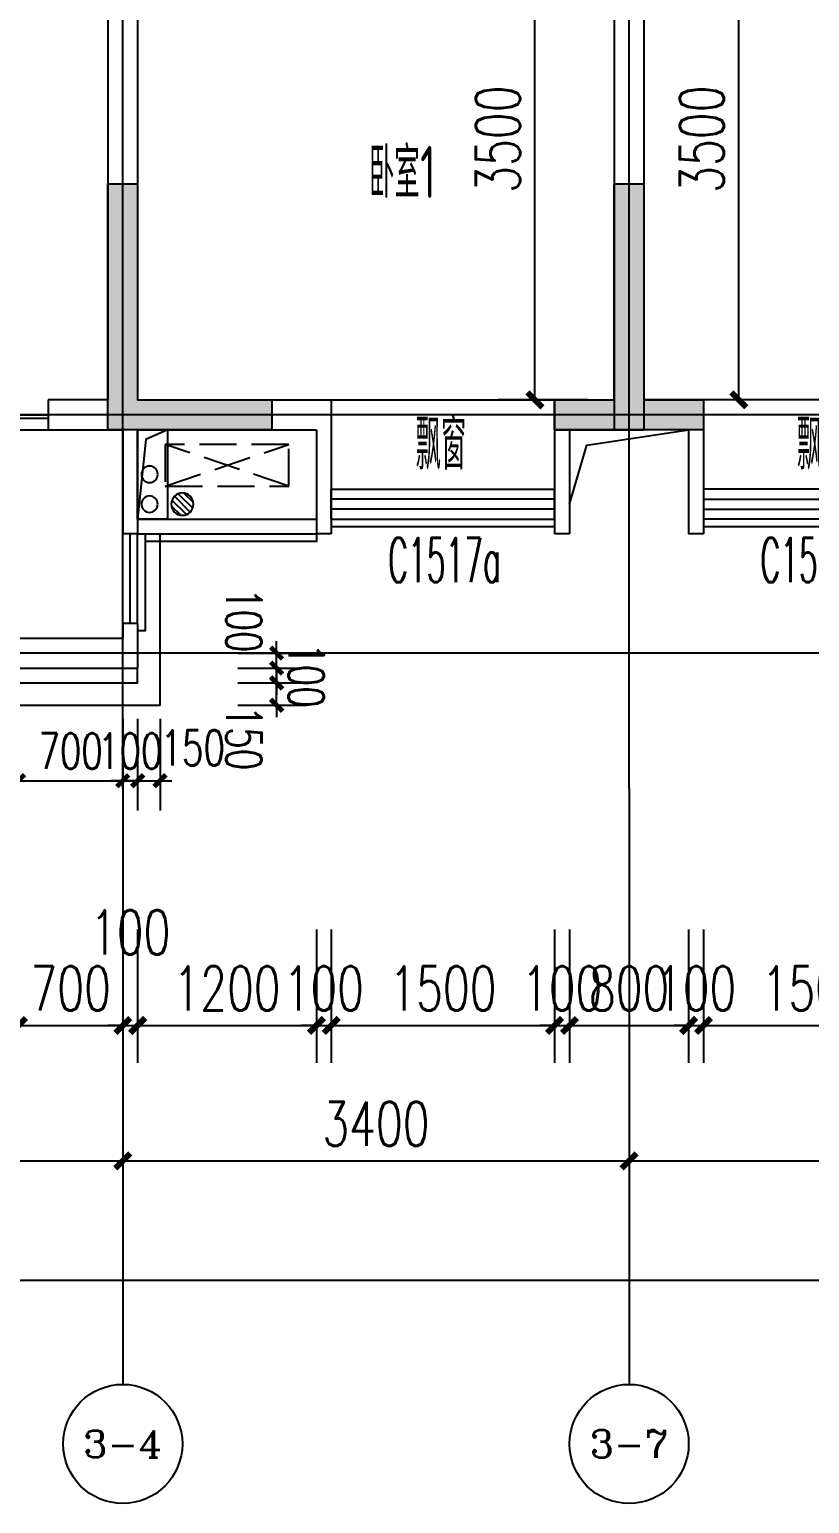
# Model space of a CAD drawing. Extents: x -59851 to 653804, y -249523 to 437614.
# Drawn here: x -34540 to -29302, y 1697 to 11592 of the extents above; entities that cross this region are included whole.
import ezdxf
from ezdxf.enums import TextEntityAlignment as Align

# ---------------------------------------------------------------- set-up
doc = ezdxf.new("R2010")
doc.units = 0
doc.header["$LTSCALE"] = 1000
doc.header["$MEASUREMENT"] = 0
doc.linetypes.add('DASH', pattern=[0.35, 0.25, -0.1])
for name, color, linetype in [('_S-YS(雨水管)', 3, 'Continuous'), ('_S-空调立管', 7, 'Continuous'), ('A-外装饰线脚', 7, 'Continuous'), ('A-洞口', 105, 'Continuous'), ('A-看线', 105, 'Continuous'), ('A-空调室外机', 5, 'DASH'), ('A-第三道尺寸线', 105, 'Continuous'), ('A-线脚看线', 9, 'Continuous'), ('AE-FLOR', 151, 'Continuous'), ('AXIS', 3, 'Continuous'), ('AXIS_TEXT', 7, 'Continuous'), ('DOTE', 16, 'Continuous'), ('NL', 5, 'Continuous'), ('PUB_HATCH', 8, 'Continuous'), ('PUB_TEXT', 7, 'Continuous'), ('WALL', 2, 'Continuous'), ('WINDOW', 4, 'Continuous'), ('WINDOW_TEXT', 7, 'Continuous'), ('剪力墙', 6, 'Continuous'), ('栏杆', 142, 'Continuous')]:
    doc.layers.add(name, color=color, linetype=linetype)
doc.layers.add('A-area(算半面积)', color=23, linetype='Continuous', plot=False)
doc.layers.add('A-第四道尺寸线(线脚尺寸)', color=105, linetype='Continuous', lineweight=5)
doc.styles.add('_TCH_AXIS', font='COMPLEX', dxfattribs={"bigfont": 'GBCBIG'})
doc.styles.add('_TCH_DIM_T3', font='SIMPLEX.shx', dxfattribs={"width": 0.705882, "bigfont": 'GBCBIG.shx'})
doc.styles.add('_TCH_WINDOW', font='SIMPLEX.shx', dxfattribs={"width": 0.7, "height": 3.5, "bigfont": 'GBCBIG.shx'})
doc.styles.add('COMPLEX', font='COMPLEX')
doc.styles.get("Standard").update_dxf_attribs({"font": 'gbenor.shx', "width": 0.7, "bigfont": 'gbcbig.shx'})
doc.dimstyles.new('_TCH_ARCH&&100', dxfattribs={"dimtxt": 297.5, "dimasz": 100, "dimexe": 250, "dimexo": 300, "dimgap": 100, "dimtad": 1, "dimdec": 0, "dimzin": 0, "dimdsep": 46, "dimtxsty": '_TCH_DIM_T3', "dimblk": 'ARCHTICK', "dimcen": 0.09, "dimclrt": 7, "dimazin": 2, "dimtfac": 1, "dimtdec": 0, "dimtix": 1, "dimtmove": 2, "dimatfit": 3, "dimfxl": 0, "dimtolj": 1, "dimtzin": 0, "dimarcsym": 0})
doc.dimstyles.new('_TCH_ARCH&&80', dxfattribs={"dimtxt": 238, "dimasz": 80, "dimexe": 200, "dimexo": 240, "dimgap": 80, "dimtad": 1, "dimdec": 0, "dimzin": 0, "dimdsep": 46, "dimtxsty": '_TCH_DIM_T3', "dimblk": 'ARCHTICK', "dimcen": 0.09, "dimclrt": 7, "dimazin": 2, "dimtfac": 1, "dimtdec": 0, "dimtix": 1, "dimtmove": 2, "dimatfit": 3, "dimfxl": 0, "dimtolj": 1, "dimtzin": 0, "dimarcsym": 0})

# ---------------------------------------------------------------- blocks, each defined once
blk = doc.blocks.new('jgjlq030328')
at = {"layer": 'PUB_HATCH'}
for points in [[(-280335, 9661.9), (-280135, 9661.9), (-280135, 8211.9), (-279235, 8211.9), (-279235, 8011.9), (-280335, 8011.9)], [(-277335, 8011.9), (-277335, 8211.9), (-276935, 8211.9), (-276935, 9661.9), (-276735, 9661.9), (-276735, 8211.9), (-276335, 8211.9), (-276335, 8011.9)]]:
    blk.add_hatch(color=256, dxfattribs=at).paths.add_polyline_path(points)
at = {"layer": '剪力墙'}
blk.add_lwpolyline([(-280335, 9661.9), (-280135, 9661.9), (-280135, 8211.9), (-279235, 8211.9), (-279235, 8011.9), (-280335, 8011.9)], close=True, dxfattribs=at)
for points in [[(-277335, 8011.9), (-277335, 8211.9), (-276935, 8211.9), (-276935, 9661.9), (-276735, 9661.9), (-276735, 8211.9), (-276335, 8211.9), (-276335, 8011.9), (-277335, 8011.9), (-276735, 8011.9)], [(-280335, 8211.9), (-280335, 8211.9)]]:
    blk.add_lwpolyline(points, dxfattribs=at)
blk = doc.blocks.new('zhouxianssceng0329')
at = {"layer": 'DOTE'}
for p, q in [((-33913.7, 132089.9), (-33913.7, 156469.4)), ((-30513.7, 132089.9), (-30513.7, 143398.2)), ((5501.3, 134598.2), (-44988.6, 134598.2)), ((5501.3, 132998.2), (-44988.6, 132998.2))]:
    blk.add_line(p, q, dxfattribs=at)
blk = doc.blocks.new('ktswaj')
at = {"linetype": 'DASH'}
blk.add_lwpolyline([(15990.1, 179082.6), (15990.1, 178253.3), (16268.4, 178253.3), (16268.4, 179082.6)], close=True, dxfattribs=at)
for points in [[(15990.1, 179082.6), (16268.4, 178253.3)], [(15990.1, 178253.3), (16268.4, 179082.6)]]:
    blk.add_lwpolyline(points, dxfattribs=at)
blk = doc.blocks.new('$DorLib2D$00000131')
at = {"color": 0, "linetype": 'Continuous'}
for p, q in [((0.15, 0.125), (0.2319, 0.1973)), ((0.2319, 0.1973), (0.2319, 0.125)), ((-0.5, 0.125), (-0.5, 0)), ((0.0192, 0.125), (-0.5, 0.125)), ((0.0192, 0), (0.0192, 0.125)), ((0.35, 0.125), (0.15, 0.125)), ((-0.5, 0), (0.0192, 0)), ((-0.024, 0), (0.5, 0)), ((-0.024, -0.125), (-0.024, 0)), ((0.5, 0), (0.5, -0.125)), ((-0.35, -0.125), (-0.15, -0.125)), ((-0.2319, -0.1973), (-0.2319, -0.125)), ((-0.15, -0.125), (-0.2319, -0.1973)), ((0.5, -0.125), (-0.024, -0.125))]:
    blk.add_line(p, q, dxfattribs=at)
blk = doc.blocks.new('$TCHSYS$WIN2D')
for p, q in [((-0.5, 0.5), (0.5, 0.5)), ((-0.5, 0.5), (-0.5, -0.5)), ((0.5, 0.5), (0.5, -0.5)), ((0.5, 0.1667), (-0.5, 0.1667)), ((0.5, -0.1667), (-0.5, -0.1667)), ((-0.5, -0.5), (0.5, -0.5))]:
    blk.add_line(p, q)
blk = doc.blocks.new('_ArchTick')
at = {"color": 0, "linetype": 'ByBlock', "const_width": 0.4}
blk.add_lwpolyline([(-0.5, -0.5), (0.5, 0.5)], dxfattribs=at)
blk = doc.blocks.new('*D728')
at = {"layer": 'A-第三道尺寸线', "color": 0, "lineweight": -2, "transparency": 16777216}
for p, q in [((11629.6, 164234.8), (11025.3, 164234.8)), ((11275.3, 160734.8), (11275.3, 164234.8)), ((11629.6, 160734.8), (11025.3, 160734.8))]:
    blk.add_line(p, q, dxfattribs=at)
at = {"layer": 'Defpoints', "color": 0, "transparency": 16777216}
for p in [(11275.3, 164234.8), (11929.6, 164234.8), (11929.6, 160734.8)]:
    blk.add_point(p, dxfattribs=at)
at = {"layer": 'A-第三道尺寸线', "color": 0, "lineweight": -2, "transparency": 16777216, "xscale": 100, "yscale": 100, "zscale": 100}
for p, rotation in [((11275.3, 164234.8), 90), ((11275.3, 160734.8), 270)]:
    blk.add_blockref('_ArchTick', p, dxfattribs=dict(at, rotation=rotation))
at = {"layer": 'A-第三道尺寸线', "color": 7, "transparency": 16777216, "insert": (11026.6, 162484.8), "char_height": 297.5, "attachment_point": 5, "rotation": 90, "style": '_TCH_DIM_T3'}
blk.add_mtext('\\A1;3500', dxfattribs=at)
blk = doc.blocks.new('ssxianjiao0329')
at = {"layer": 'A-外装饰线脚'}
blk.add_lwpolyline([(-34613.7, 132898.2), (-34613.7, 132798.2), (-33813.7, 132798.2), (-33813.7, 132898.2)], dxfattribs=at)
at = {"layer": 'A-线脚看线'}
for points in [[(-33813.7, 133798.2), (-33763.7, 133798.2), (-33763.7, 133148.2), (-33813.7, 133148.2)], [(-32613.7, 133798.2), (-32613.7, 133748.2), (-33763.7, 133748.2)], [(-32513.7, 133848.2), (-31013.7, 133848.2)], [(-30013.7, 133848.2), (-28513.7, 133848.2)]]:
    blk.add_lwpolyline(points, dxfattribs=at)
blk = doc.blocks.new('jfdsajjfjkjhhj')
at = {"layer": 'A-洞口'}
blk.add_lwpolyline([(-56303.8, 137588.3), (-56103.8, 137588.3), (-56103.8, 136988.3), (-56303.8, 136988.3)], close=True, dxfattribs=at)
blk.add_lwpolyline([(-56103.8, 137588.3), (-56249.2, 137521.8), (-56303.8, 136988.3)], dxfattribs=at)
blk = doc.blocks.new('huxingdongkoupiaochuangyangtai')
blk.add_blockref('jfdsajjfjkjhhj', (22490.1, 0))
blk = doc.blocks.new('*D753')
at = {"layer": 'A-第三道尺寸线', "color": 0, "lineweight": -2, "transparency": 16777216}
for p, q in [((-75729, -40001.8), (-76191.7, -40001.8)), ((-75941.7, -43501.8), (-75941.7, -40001.8)), ((-75729, -43501.8), (-76191.7, -43501.8))]:
    blk.add_line(p, q, dxfattribs=at)
at = {"layer": 'Defpoints', "color": 0, "transparency": 16777216}
for p in [(-75941.7, -40001.8), (-75429, -40001.8), (-75429, -43501.8)]:
    blk.add_point(p, dxfattribs=at)
at = {"layer": 'A-第三道尺寸线', "color": 0, "lineweight": -2, "transparency": 16777216, "xscale": 100, "yscale": 100, "zscale": 100}
for p, rotation in [((-75941.7, -40001.8), 90), ((-75941.7, -43501.8), 270)]:
    blk.add_blockref('_ArchTick', p, dxfattribs=dict(at, rotation=rotation))
at = {"layer": 'A-第三道尺寸线', "color": 7, "transparency": 16777216, "insert": (-76190.5, -41751.8), "char_height": 297.5, "attachment_point": 5, "rotation": 90, "style": '_TCH_DIM_T3'}
blk.add_mtext('\\A1;3500', dxfattribs=at)
blk = doc.blocks.new('*D456')
at = {"layer": 'A-第四道尺寸线(线脚尺寸)', "color": 0, "lineweight": -2, "transparency": 16777216}
for p, q in [((-33813.7, 13758.2), (-33813.7, 13141.9)), ((-33663.7, 13758.2), (-33663.7, 13141.9)), ((-33813.7, 13341.9), (-33893.7, 13341.9)), ((-33813.7, 13341.9), (-33663.7, 13341.9)), ((-33663.7, 13341.9), (-33583.7, 13341.9))]:
    blk.add_line(p, q, dxfattribs=at)
at = {"layer": 'Defpoints', "color": 0, "transparency": 16777216}
for p in [(-33813.7, 13998.2), (-33663.7, 13998.2), (-33663.7, 13341.9)]:
    blk.add_point(p, dxfattribs=at)
at = {"layer": 'A-第四道尺寸线(线脚尺寸)', "color": 0, "lineweight": -2, "transparency": 16777216, "xscale": 80, "yscale": 80, "zscale": 80}
blk.add_blockref('_ArchTick', (-33813.7, 13341.9), dxfattribs=at)
at = {"layer": 'A-第四道尺寸线(线脚尺寸)', "color": 0, "lineweight": -2, "transparency": 16777216, "xscale": 80, "yscale": 80, "zscale": 80, "rotation": 180}
blk.add_blockref('_ArchTick', (-33663.7, 13341.9), dxfattribs=at)
at = {"layer": 'A-第四道尺寸线(线脚尺寸)', "color": 7, "transparency": 16777216, "insert": (-33443.7, 13561.9), "char_height": 238, "attachment_point": 5, "style": '_TCH_DIM_T3'}
blk.add_mtext('\\A1;150', dxfattribs=at)
blk = doc.blocks.new('*D457')
at = {"layer": 'A-第四道尺寸线(线脚尺寸)', "color": 0, "lineweight": -2, "transparency": 16777216}
for p, q in [((-33913.7, 13758.2), (-33913.7, 13141.9)), ((-33813.7, 13758.2), (-33813.7, 13141.9)), ((-33913.7, 13341.9), (-33993.7, 13341.9)), ((-33913.7, 13341.9), (-33813.7, 13341.9)), ((-33813.7, 13341.9), (-33733.7, 13341.9))]:
    blk.add_line(p, q, dxfattribs=at)
at = {"layer": 'Defpoints', "color": 0, "transparency": 16777216}
for p in [(-33913.7, 13998.2), (-33813.7, 13998.2), (-33813.7, 13341.9)]:
    blk.add_point(p, dxfattribs=at)
at = {"layer": 'A-第四道尺寸线(线脚尺寸)', "color": 0, "lineweight": -2, "transparency": 16777216, "xscale": 80, "yscale": 80, "zscale": 80}
blk.add_blockref('_ArchTick', (-33913.7, 13341.9), dxfattribs=at)
at = {"layer": 'A-第四道尺寸线(线脚尺寸)', "color": 0, "lineweight": -2, "transparency": 16777216, "xscale": 80, "yscale": 80, "zscale": 80, "rotation": 180}
blk.add_blockref('_ArchTick', (-33813.7, 13341.9), dxfattribs=at)
at = {"layer": 'A-第四道尺寸线(线脚尺寸)', "color": 7, "transparency": 16777216, "insert": (-33863.7, 13540.9), "char_height": 238, "attachment_point": 5, "style": '_TCH_DIM_T3'}
blk.add_mtext('\\A1;100', dxfattribs=at)
blk = doc.blocks.new('*D458')
at = {"layer": 'A-第四道尺寸线(线脚尺寸)', "color": 0, "lineweight": -2, "transparency": 16777216}
for p, q in [((-34613.7, 13758.2), (-34613.7, 13141.9)), ((-33913.7, 13758.2), (-33913.7, 13141.9)), ((-34613.7, 13341.9), (-33913.7, 13341.9))]:
    blk.add_line(p, q, dxfattribs=at)
at = {"layer": 'Defpoints', "color": 0, "transparency": 16777216}
for p in [(-34613.7, 13998.2), (-33913.7, 13998.2), (-33913.7, 13341.9)]:
    blk.add_point(p, dxfattribs=at)
at = {"layer": 'A-第四道尺寸线(线脚尺寸)', "color": 0, "lineweight": -2, "transparency": 16777216, "xscale": 80, "yscale": 80, "zscale": 80, "rotation": 180}
blk.add_blockref('_ArchTick', (-34613.7, 13341.9), dxfattribs=at)
at = {"layer": 'A-第四道尺寸线(线脚尺寸)', "color": 0, "lineweight": -2, "transparency": 16777216, "xscale": 80, "yscale": 80, "zscale": 80}
blk.add_blockref('_ArchTick', (-33913.7, 13341.9), dxfattribs=at)
at = {"layer": 'A-第四道尺寸线(线脚尺寸)', "color": 7, "transparency": 16777216, "insert": (-34263.7, 13540.9), "char_height": 238, "attachment_point": 5, "style": '_TCH_DIM_T3'}
blk.add_mtext('\\A1;700', dxfattribs=at)
blk = doc.blocks.new('*D459')
at = {"layer": 'A-第四道尺寸线(线脚尺寸)', "color": 0, "lineweight": -2, "transparency": 16777216}
for p, q in [((-32880.9, 14198.2), (-32880.9, 14278.2)), ((-33141.9, 14198.2), (-32680.9, 14198.2)), ((-32880.9, 14098.2), (-32880.9, 14198.2)), ((-33141.9, 14098.2), (-32680.9, 14098.2)), ((-32880.9, 14098.2), (-32880.9, 14018.2))]:
    blk.add_line(p, q, dxfattribs=at)
at = {"layer": 'Defpoints', "color": 0, "transparency": 16777216}
for p in [(-33381.9, 14198.2), (-32880.9, 14198.2), (-33381.9, 14098.2)]:
    blk.add_point(p, dxfattribs=at)
at = {"layer": 'A-第四道尺寸线(线脚尺寸)', "color": 0, "lineweight": -2, "transparency": 16777216, "xscale": 80, "yscale": 80, "zscale": 80}
for p, rotation in [((-32880.9, 14198.2), 270.0001379618485), ((-32880.9, 14098.2), 90.00013796184848)]:
    blk.add_blockref('_ArchTick', p, dxfattribs=dict(at, rotation=rotation))
at = {"layer": 'A-第四道尺寸线(线脚尺寸)', "color": 7, "transparency": 16777216, "insert": (-33100.9, 14418.2), "char_height": 238, "attachment_point": 5, "rotation": 270.00014, "style": '_TCH_DIM_T3'}
blk.add_mtext('\\A1;100', dxfattribs=at)
blk = doc.blocks.new('*D460')
at = {"layer": 'A-第四道尺寸线(线脚尺寸)', "color": 0, "lineweight": -2, "transparency": 16777216}
for p, q in [((-32880.9, 14098.2), (-32880.9, 14178.2)), ((-33141.9, 14098.2), (-32680.9, 14098.2)), ((-32880.9, 13998.2), (-32880.9, 14098.2)), ((-33141.9, 13998.2), (-32680.9, 13998.2)), ((-32880.9, 13998.2), (-32880.9, 13918.2))]:
    blk.add_line(p, q, dxfattribs=at)
at = {"layer": 'Defpoints', "color": 0, "transparency": 16777216}
for p in [(-33381.9, 14098.2), (-32880.9, 14098.2), (-33381.9, 13998.2)]:
    blk.add_point(p, dxfattribs=at)
at = {"layer": 'A-第四道尺寸线(线脚尺寸)', "color": 0, "lineweight": -2, "transparency": 16777216, "xscale": 80, "yscale": 80, "zscale": 80}
for p, rotation in [((-32880.9, 14098.2), 270.0001379618506), ((-32880.9, 13998.2), 90.00013796185058)]:
    blk.add_blockref('_ArchTick', p, dxfattribs=dict(at, rotation=rotation))
at = {"layer": 'A-第四道尺寸线(线脚尺寸)', "color": 7, "transparency": 16777216, "insert": (-32681.9, 14048.2), "char_height": 238, "attachment_point": 5, "rotation": 270.00014, "style": '_TCH_DIM_T3'}
blk.add_mtext('\\A1;100', dxfattribs=at)
blk = doc.blocks.new('*D461')
at = {"layer": 'A-第四道尺寸线(线脚尺寸)', "color": 0, "lineweight": -2, "transparency": 16777216}
for p, q in [((-32880.9, 13998.2), (-32880.9, 14078.2)), ((-33141.9, 13998.2), (-32680.9, 13998.2)), ((-32880.9, 13848.2), (-32880.9, 13998.2)), ((-33141.9, 13848.2), (-32680.9, 13848.2)), ((-32880.9, 13848.2), (-32880.9, 13768.2))]:
    blk.add_line(p, q, dxfattribs=at)
at = {"layer": 'Defpoints', "color": 0, "transparency": 16777216}
for p in [(-33381.9, 13998.2), (-32880.9, 13998.2), (-33381.9, 13848.2)]:
    blk.add_point(p, dxfattribs=at)
at = {"layer": 'A-第四道尺寸线(线脚尺寸)', "color": 0, "lineweight": -2, "transparency": 16777216, "xscale": 80, "yscale": 80, "zscale": 80}
for p, rotation in [((-32880.9, 13998.2), 270.0001379618505), ((-32880.9, 13848.2), 90.00013796185047)]:
    blk.add_blockref('_ArchTick', p, dxfattribs=dict(at, rotation=rotation))
at = {"layer": 'A-第四道尺寸线(线脚尺寸)', "color": 7, "transparency": 16777216, "insert": (-33100.9, 13628.2), "char_height": 238, "attachment_point": 5, "rotation": 270.00014, "style": '_TCH_DIM_T3'}
blk.add_mtext('\\A1;150', dxfattribs=at)
blk = doc.blocks.new('_LV13')
at = {"color": 0}
for p, q in [((-0.071, 0.495), (-0.495, 0.071)), ((0.183, 0.465), (-0.465, -0.183)), ((0.354, 0.354), (-0.354, -0.354)), ((0.465, 0.183), (-0.183, -0.465)), ((0.495, -0.071), (0.071, -0.495))]:
    blk.add_line(p, q, dxfattribs=at)
blk.add_circle((0, 0), 0.5)
blk = doc.blocks.new('e330505')
at = {"layer": '_S-YS(雨水管)'}
blk.add_lwpolyline([(-33678.7, 137288.3, 1), (-33788.7, 137288.3, 1)], format="xyb", close=True, dxfattribs=at)
at = {"layer": '_S-空调立管'}
blk.add_lwpolyline([(-33678.7, 137088.3, 1), (-33788.7, 137088.3, 1)], format="xyb", close=True, dxfattribs=at)
at = {"layer": 'NL', "ltscale": 0.5, "extrusion": (0, 0, -1), "xscale": 150, "yscale": 150, "zscale": -150}
blk.add_blockref('_LV13', (33513.7, 137088.3), dxfattribs=at)
blk = doc.blocks.new('*D2400')
at = {"layer": 'A-第三道尺寸线', "color": 0, "lineweight": -2, "transparency": 16777216}
for p, q in [((-30013.7, 5550), (-30013.7, 4656.4)), ((-28513.7, 5550), (-28513.7, 4656.4)), ((-30013.7, 4906.4), (-28513.7, 4906.4))]:
    blk.add_line(p, q, dxfattribs=at)
at = {"layer": 'Defpoints', "color": 0, "transparency": 16777216}
for p in [(-30013.7, 5850), (-28513.7, 5850), (-28513.7, 4906.4)]:
    blk.add_point(p, dxfattribs=at)
at = {"layer": 'A-第三道尺寸线', "color": 0, "lineweight": -2, "transparency": 16777216, "xscale": 100, "yscale": 100, "zscale": 100, "rotation": 180}
blk.add_blockref('_ArchTick', (-30013.7, 4906.4), dxfattribs=at)
at = {"layer": 'A-第三道尺寸线', "color": 0, "lineweight": -2, "transparency": 16777216, "xscale": 100, "yscale": 100, "zscale": 100}
blk.add_blockref('_ArchTick', (-28513.7, 4906.4), dxfattribs=at)
at = {"layer": 'A-第三道尺寸线', "color": 7, "transparency": 16777216, "insert": (-29263.7, 5155.1), "char_height": 297.5, "attachment_point": 5, "style": '_TCH_DIM_T3'}
blk.add_mtext('\\A1;1500', dxfattribs=at)
blk = doc.blocks.new('*D2401')
at = {"layer": 'A-第三道尺寸线', "color": 0, "lineweight": -2, "transparency": 16777216}
for p, q in [((-30113.7, 5550), (-30113.7, 4656.4)), ((-30013.7, 5550), (-30013.7, 4656.4)), ((-30113.7, 4906.4), (-30213.7, 4906.4)), ((-30113.7, 4906.4), (-30013.7, 4906.4)), ((-30013.7, 4906.4), (-29913.7, 4906.4))]:
    blk.add_line(p, q, dxfattribs=at)
at = {"layer": 'Defpoints', "color": 0, "transparency": 16777216}
for p in [(-30113.7, 5850), (-30013.7, 5850), (-30013.7, 4906.4)]:
    blk.add_point(p, dxfattribs=at)
at = {"layer": 'A-第三道尺寸线', "color": 0, "lineweight": -2, "transparency": 16777216, "xscale": 100, "yscale": 100, "zscale": 100}
blk.add_blockref('_ArchTick', (-30113.7, 4906.4), dxfattribs=at)
at = {"layer": 'A-第三道尺寸线', "color": 0, "lineweight": -2, "transparency": 16777216, "xscale": 100, "yscale": 100, "zscale": 100, "rotation": 180}
blk.add_blockref('_ArchTick', (-30013.7, 4906.4), dxfattribs=at)
at = {"layer": 'A-第三道尺寸线', "color": 7, "transparency": 16777216, "insert": (-30063.7, 5155.1), "char_height": 297.5, "attachment_point": 5, "style": '_TCH_DIM_T3'}
blk.add_mtext('\\A1;100', dxfattribs=at)
blk = doc.blocks.new('*D2402')
at = {"layer": 'A-第三道尺寸线', "color": 0, "lineweight": -2, "transparency": 16777216}
for p, q in [((-30913.7, 5550), (-30913.7, 4656.4)), ((-30113.7, 5550), (-30113.7, 4656.4)), ((-30913.7, 4906.4), (-30113.7, 4906.4))]:
    blk.add_line(p, q, dxfattribs=at)
at = {"layer": 'Defpoints', "color": 0, "transparency": 16777216}
for p in [(-30913.7, 5850), (-30113.7, 5850), (-30113.7, 4906.4)]:
    blk.add_point(p, dxfattribs=at)
at = {"layer": 'A-第三道尺寸线', "color": 0, "lineweight": -2, "transparency": 16777216, "xscale": 100, "yscale": 100, "zscale": 100, "rotation": 180}
blk.add_blockref('_ArchTick', (-30913.7, 4906.4), dxfattribs=at)
at = {"layer": 'A-第三道尺寸线', "color": 0, "lineweight": -2, "transparency": 16777216, "xscale": 100, "yscale": 100, "zscale": 100}
blk.add_blockref('_ArchTick', (-30113.7, 4906.4), dxfattribs=at)
at = {"layer": 'A-第三道尺寸线', "color": 7, "transparency": 16777216, "insert": (-30513.7, 5155.1), "char_height": 297.5, "attachment_point": 5, "style": '_TCH_DIM_T3'}
blk.add_mtext('\\A1;800', dxfattribs=at)
blk = doc.blocks.new('*D2403')
at = {"layer": 'A-第三道尺寸线', "color": 0, "lineweight": -2, "transparency": 16777216}
for p, q in [((-31013.7, 5550), (-31013.7, 4656.4)), ((-30913.7, 5550), (-30913.7, 4656.4)), ((-31013.7, 4906.4), (-31113.7, 4906.4)), ((-31013.7, 4906.4), (-30913.7, 4906.4)), ((-30913.7, 4906.4), (-30813.7, 4906.4))]:
    blk.add_line(p, q, dxfattribs=at)
at = {"layer": 'Defpoints', "color": 0, "transparency": 16777216}
for p in [(-31013.7, 5850), (-30913.7, 5850), (-30913.7, 4906.4)]:
    blk.add_point(p, dxfattribs=at)
at = {"layer": 'A-第三道尺寸线', "color": 0, "lineweight": -2, "transparency": 16777216, "xscale": 100, "yscale": 100, "zscale": 100}
blk.add_blockref('_ArchTick', (-31013.7, 4906.4), dxfattribs=at)
at = {"layer": 'A-第三道尺寸线', "color": 0, "lineweight": -2, "transparency": 16777216, "xscale": 100, "yscale": 100, "zscale": 100, "rotation": 180}
blk.add_blockref('_ArchTick', (-30913.7, 4906.4), dxfattribs=at)
at = {"layer": 'A-第三道尺寸线', "color": 7, "transparency": 16777216, "insert": (-30963.7, 5155.1), "char_height": 297.5, "attachment_point": 5, "style": '_TCH_DIM_T3'}
blk.add_mtext('\\A1;100', dxfattribs=at)
blk = doc.blocks.new('*D2404')
at = {"layer": 'A-第三道尺寸线', "color": 0, "lineweight": -2, "transparency": 16777216}
for p, q in [((-32513.7, 5550), (-32513.7, 4656.4)), ((-31013.7, 5550), (-31013.7, 4656.4)), ((-32513.7, 4906.4), (-31013.7, 4906.4))]:
    blk.add_line(p, q, dxfattribs=at)
at = {"layer": 'Defpoints', "color": 0, "transparency": 16777216}
for p in [(-32513.7, 5850), (-31013.7, 5850), (-31013.7, 4906.4)]:
    blk.add_point(p, dxfattribs=at)
at = {"layer": 'A-第三道尺寸线', "color": 0, "lineweight": -2, "transparency": 16777216, "xscale": 100, "yscale": 100, "zscale": 100, "rotation": 180}
blk.add_blockref('_ArchTick', (-32513.7, 4906.4), dxfattribs=at)
at = {"layer": 'A-第三道尺寸线', "color": 0, "lineweight": -2, "transparency": 16777216, "xscale": 100, "yscale": 100, "zscale": 100}
blk.add_blockref('_ArchTick', (-31013.7, 4906.4), dxfattribs=at)
at = {"layer": 'A-第三道尺寸线', "color": 7, "transparency": 16777216, "insert": (-31763.7, 5155.1), "char_height": 297.5, "attachment_point": 5, "style": '_TCH_DIM_T3'}
blk.add_mtext('\\A1;1500', dxfattribs=at)
blk = doc.blocks.new('*D2405')
at = {"layer": 'A-第三道尺寸线', "color": 0, "lineweight": -2, "transparency": 16777216}
for p, q in [((-32613.7, 5550), (-32613.7, 4656.4)), ((-32513.7, 5550), (-32513.7, 4656.4)), ((-32613.7, 4906.4), (-32713.7, 4906.4)), ((-32613.7, 4906.4), (-32513.7, 4906.4)), ((-32513.7, 4906.4), (-32413.7, 4906.4))]:
    blk.add_line(p, q, dxfattribs=at)
at = {"layer": 'Defpoints', "color": 0, "transparency": 16777216}
for p in [(-32613.7, 5850), (-32513.7, 5850), (-32513.7, 4906.4)]:
    blk.add_point(p, dxfattribs=at)
at = {"layer": 'A-第三道尺寸线', "color": 0, "lineweight": -2, "transparency": 16777216, "xscale": 100, "yscale": 100, "zscale": 100}
blk.add_blockref('_ArchTick', (-32613.7, 4906.4), dxfattribs=at)
at = {"layer": 'A-第三道尺寸线', "color": 0, "lineweight": -2, "transparency": 16777216, "xscale": 100, "yscale": 100, "zscale": 100, "rotation": 180}
blk.add_blockref('_ArchTick', (-32513.7, 4906.4), dxfattribs=at)
at = {"layer": 'A-第三道尺寸线', "color": 7, "transparency": 16777216, "insert": (-32563.7, 5155.1), "char_height": 297.5, "attachment_point": 5, "style": '_TCH_DIM_T3'}
blk.add_mtext('\\A1;100', dxfattribs=at)
blk = doc.blocks.new('*D2406')
at = {"layer": 'A-第三道尺寸线', "color": 0, "lineweight": -2, "transparency": 16777216}
for p, q in [((-33813.7, 5550), (-33813.7, 4656.4)), ((-32613.7, 5550), (-32613.7, 4656.4)), ((-33813.7, 4906.4), (-32613.7, 4906.4))]:
    blk.add_line(p, q, dxfattribs=at)
at = {"layer": 'Defpoints', "color": 0, "transparency": 16777216}
for p in [(-33813.7, 5850), (-32613.7, 5850), (-32613.7, 4906.4)]:
    blk.add_point(p, dxfattribs=at)
at = {"layer": 'A-第三道尺寸线', "color": 0, "lineweight": -2, "transparency": 16777216, "xscale": 100, "yscale": 100, "zscale": 100, "rotation": 180}
blk.add_blockref('_ArchTick', (-33813.7, 4906.4), dxfattribs=at)
at = {"layer": 'A-第三道尺寸线', "color": 0, "lineweight": -2, "transparency": 16777216, "xscale": 100, "yscale": 100, "zscale": 100}
blk.add_blockref('_ArchTick', (-32613.7, 4906.4), dxfattribs=at)
at = {"layer": 'A-第三道尺寸线', "color": 7, "transparency": 16777216, "insert": (-33213.7, 5155.1), "char_height": 297.5, "attachment_point": 5, "style": '_TCH_DIM_T3'}
blk.add_mtext('\\A1;1200', dxfattribs=at)
blk = doc.blocks.new('*D2407')
at = {"layer": 'A-第三道尺寸线', "color": 0, "lineweight": -2, "transparency": 16777216}
for p, q in [((-33913.7, 5550), (-33913.7, 4656.4)), ((-33813.7, 5550), (-33813.7, 4656.4)), ((-33913.7, 4906.4), (-34013.7, 4906.4)), ((-33913.7, 4906.4), (-33813.7, 4906.4)), ((-33813.7, 4906.4), (-33713.7, 4906.4))]:
    blk.add_line(p, q, dxfattribs=at)
at = {"layer": 'Defpoints', "color": 0, "transparency": 16777216}
for p in [(-33913.7, 5850), (-33813.7, 5850), (-33813.7, 4906.4)]:
    blk.add_point(p, dxfattribs=at)
at = {"layer": 'A-第三道尺寸线', "color": 0, "lineweight": -2, "transparency": 16777216, "xscale": 100, "yscale": 100, "zscale": 100}
blk.add_blockref('_ArchTick', (-33913.7, 4906.4), dxfattribs=at)
at = {"layer": 'A-第三道尺寸线', "color": 0, "lineweight": -2, "transparency": 16777216, "xscale": 100, "yscale": 100, "zscale": 100, "rotation": 180}
blk.add_blockref('_ArchTick', (-33813.7, 4906.4), dxfattribs=at)
at = {"layer": 'A-第三道尺寸线', "color": 7, "transparency": 16777216, "insert": (-33863.7, 5531.4), "char_height": 297.5, "attachment_point": 5, "style": '_TCH_DIM_T3'}
blk.add_mtext('\\A1;100', dxfattribs=at)
blk = doc.blocks.new('*D2408')
at = {"layer": 'A-第三道尺寸线', "color": 0, "lineweight": -2, "transparency": 16777216}
for p, q in [((-34613.7, 5550), (-34613.7, 4656.4)), ((-33913.7, 5550), (-33913.7, 4656.4)), ((-34613.7, 4906.4), (-34713.7, 4906.4)), ((-34613.7, 4906.4), (-33913.7, 4906.4)), ((-33913.7, 4906.4), (-33813.7, 4906.4))]:
    blk.add_line(p, q, dxfattribs=at)
at = {"layer": 'Defpoints', "color": 0, "transparency": 16777216}
for p in [(-34613.7, 5850), (-33913.7, 5850), (-33913.7, 4906.4)]:
    blk.add_point(p, dxfattribs=at)
at = {"layer": 'A-第三道尺寸线', "color": 0, "lineweight": -2, "transparency": 16777216, "xscale": 100, "yscale": 100, "zscale": 100}
blk.add_blockref('_ArchTick', (-34613.7, 4906.4), dxfattribs=at)
at = {"layer": 'A-第三道尺寸线', "color": 0, "lineweight": -2, "transparency": 16777216, "xscale": 100, "yscale": 100, "zscale": 100, "rotation": 180}
blk.add_blockref('_ArchTick', (-33913.7, 4906.4), dxfattribs=at)
at = {"layer": 'A-第三道尺寸线', "color": 7, "transparency": 16777216, "insert": (-34263.7, 5155.1), "char_height": 297.5, "attachment_point": 5, "style": '_TCH_DIM_T3'}
blk.add_mtext('\\A1;700', dxfattribs=at)
blk = doc.blocks.new('*D3378')
at = {"layer": 'AXIS', "color": 0, "lineweight": -2, "transparency": 16777216}
for p, q in [((-37313.7, 6197.4), (-37313.7, 3747.4)), ((-33913.7, 6197.4), (-33913.7, 3747.4)), ((-37313.7, 3997.4), (-33913.7, 3997.4))]:
    blk.add_line(p, q, dxfattribs=at)
at = {"layer": 'Defpoints', "color": 0, "transparency": 16777216}
for p in [(-37313.7, 6497.4), (-33913.7, 6497.4), (-33913.7, 3997.4)]:
    blk.add_point(p, dxfattribs=at)
at = {"layer": 'AXIS', "color": 0, "lineweight": -2, "transparency": 16777216, "xscale": 100, "yscale": 100, "zscale": 100, "rotation": 180}
blk.add_blockref('_ArchTick', (-37313.7, 3997.4), dxfattribs=at)
at = {"layer": 'AXIS', "color": 0, "lineweight": -2, "transparency": 16777216, "xscale": 100, "yscale": 100, "zscale": 100}
blk.add_blockref('_ArchTick', (-33913.7, 3997.4), dxfattribs=at)
at = {"layer": 'AXIS', "color": 7, "transparency": 16777216, "insert": (-35613.7, 4246.1), "char_height": 297.5, "attachment_point": 5, "style": '_TCH_DIM_T3'}
blk.add_mtext('\\A1;3400', dxfattribs=at)
blk = doc.blocks.new('*D3379')
at = {"layer": 'AXIS', "color": 0, "lineweight": -2, "transparency": 16777216}
for p, q in [((-33913.7, 6197.4), (-33913.7, 3747.4)), ((-30513.7, 6197.4), (-30513.7, 3747.4)), ((-33913.7, 3997.4), (-30513.7, 3997.4))]:
    blk.add_line(p, q, dxfattribs=at)
at = {"layer": 'Defpoints', "color": 0, "transparency": 16777216}
for p in [(-33913.7, 6497.4), (-30513.7, 6497.4), (-30513.7, 3997.4)]:
    blk.add_point(p, dxfattribs=at)
at = {"layer": 'AXIS', "color": 0, "lineweight": -2, "transparency": 16777216, "xscale": 100, "yscale": 100, "zscale": 100, "rotation": 180}
blk.add_blockref('_ArchTick', (-33913.7, 3997.4), dxfattribs=at)
at = {"layer": 'AXIS', "color": 0, "lineweight": -2, "transparency": 16777216, "xscale": 100, "yscale": 100, "zscale": 100}
blk.add_blockref('_ArchTick', (-30513.7, 3997.4), dxfattribs=at)
at = {"layer": 'AXIS', "color": 7, "transparency": 16777216, "insert": (-32213.7, 4246.1), "char_height": 297.5, "attachment_point": 5, "style": '_TCH_DIM_T3'}
blk.add_mtext('\\A1;3400', dxfattribs=at)
blk = doc.blocks.new('*D3380')
at = {"layer": 'AXIS', "color": 0, "lineweight": -2, "transparency": 16777216}
for p, q in [((-30513.7, 6197.4), (-30513.7, 3747.4)), ((-27113.7, 6197.4), (-27113.7, 3747.4)), ((-30513.7, 3997.4), (-27113.7, 3997.4))]:
    blk.add_line(p, q, dxfattribs=at)
at = {"layer": 'Defpoints', "color": 0, "transparency": 16777216}
for p in [(-30513.7, 6497.4), (-27113.7, 6497.4), (-27113.7, 3997.4)]:
    blk.add_point(p, dxfattribs=at)
at = {"layer": 'AXIS', "color": 0, "lineweight": -2, "transparency": 16777216, "xscale": 100, "yscale": 100, "zscale": 100, "rotation": 180}
blk.add_blockref('_ArchTick', (-30513.7, 3997.4), dxfattribs=at)
at = {"layer": 'AXIS', "color": 0, "lineweight": -2, "transparency": 16777216, "xscale": 100, "yscale": 100, "zscale": 100}
blk.add_blockref('_ArchTick', (-27113.7, 3997.4), dxfattribs=at)
at = {"layer": 'AXIS', "color": 7, "transparency": 16777216, "insert": (-28813.7, 4246.1), "char_height": 297.5, "attachment_point": 5, "style": '_TCH_DIM_T3'}
blk.add_mtext('\\A1;3400', dxfattribs=at)
blk = doc.blocks.new('*D3392')
at = {"layer": 'AXIS', "color": 0, "lineweight": -2, "transparency": 16777216}
for p, q in [((-44213.7, 4356.4), (-44213.7, 2947.4)), ((4686.3, 4356.4), (4686.3, 2947.4)), ((-44213.7, 3197.4), (4686.3, 3197.4))]:
    blk.add_line(p, q, dxfattribs=at)
at = {"layer": 'Defpoints', "color": 0, "transparency": 16777216}
for p in [(-44213.7, 4656.4), (4686.3, 4656.4), (4686.3, 3197.4)]:
    blk.add_point(p, dxfattribs=at)
at = {"layer": 'AXIS', "color": 0, "lineweight": -2, "transparency": 16777216, "xscale": 100, "yscale": 100, "zscale": 100, "rotation": 180}
blk.add_blockref('_ArchTick', (-44213.7, 3197.4), dxfattribs=at)
at = {"layer": 'AXIS', "color": 0, "lineweight": -2, "transparency": 16777216, "xscale": 100, "yscale": 100, "zscale": 100}
blk.add_blockref('_ArchTick', (4686.3, 3197.4), dxfattribs=at)
at = {"layer": 'AXIS', "color": 7, "transparency": 16777216, "insert": (-19763.7, 3446.1), "char_height": 297.5, "attachment_point": 5, "style": '_TCH_DIM_T3'}
blk.add_mtext('\\A1;48900', dxfattribs=at)
blk = doc.blocks.new('_AXISO')
blk.add_circle((0, 0), 0.5)
at = {"layer": 'AXIS_TEXT', "style": 'COMPLEX', "width": 1.041667}
blk.add_attdef('A', text='', height=0.56, dxfattribs=at).set_placement((-0.25, -0.28), (0.25, -0.28), align=Align.FIT)
blk = doc.blocks.new('a3huxing0323')
at = {"layer": 'A-看线'}
blk.add_lwpolyline([(9907.6, 160734.8), (11407.6, 160734.8)], dxfattribs=at)
at = {"layer": 'AE-FLOR'}
for points in [[(8507.6, 159234.8), (8507.6, 159834.8)], [(8607.6, 159234.8), (8607.6, 159834.8)]]:
    blk.add_lwpolyline(points, dxfattribs=at)
at = {"layer": 'WALL'}
for p, q in [((8407.6, 164334.8), (8407.6, 160734.8)), ((12007.6, 164334.8), (12007.6, 160534.8)), ((8607.6, 164234.8), (8607.6, 160734.8)), ((11807.6, 164234.8), (11807.6, 160734.8)), ((8407.6, 160734.8), (8007.6, 160734.8)), ((8007.6, 160734.8), (8007.6, 160534.8)), ((8607.6, 160734.8), (9907.6, 160734.8)), ((9907.6, 160734.8), (9907.6, 160134.8)), ((11407.6, 160734.8), (11807.6, 160734.8)), ((11407.6, 160734.8), (11407.6, 160134.8)), ((8007.6, 160534.8), (8507.6, 160534.8)), ((8507.6, 160534.8), (8507.6, 159834.8)), ((8607.6, 160534.8), (9807.6, 160534.8)), ((8607.6, 160534.8), (8607.6, 159834.8)), ((9807.6, 160534.8), (9807.6, 160034.8)), ((11507.6, 160534.8), (12007.6, 160534.8)), ((11507.6, 160534.8), (11507.6, 160034.8)), ((9907.6, 159934.8), (9907.6, 160134.8)), ((11407.6, 159934.8), (11407.6, 160134.8)), ((9807.6, 160034.8), (9807.6, 159834.8)), ((11507.6, 160034.8), (11507.6, 159834.8)), ((9907.6, 159934.8), (9907.6, 159834.8)), ((11407.6, 159934.8), (11407.6, 159834.8)), ((8607.6, 159834.8), (8507.6, 159834.8)), ((9907.6, 159834.8), (9807.6, 159834.8)), ((11507.6, 159834.8), (11407.6, 159834.8)), ((8507.6, 159234.8), (8507.6, 159134.8)), ((8607.6, 159234.8), (8507.6, 159234.8)), ((8607.6, 159234.8), (8607.6, 158934.8)), ((7807.6, 159134.8), (8507.6, 159134.8)), ((7807.6, 158934.8), (8607.6, 158934.8))]:
    blk.add_line(p, q, dxfattribs=at)
at = {"layer": 'WINDOW'}
blk.add_line((5907.6, 160534.8), (8007.6, 160534.8), dxfattribs=at)
at = {"layer": '栏杆'}
for points in [[(8607.6, 159934.8), (9807.6, 159934.8)], [(8557.6, 159234.8), (8557.6, 159834.8)], [(8607.6, 159834.8), (9807.6, 159834.8)]]:
    blk.add_lwpolyline(points, dxfattribs=at)
at = {"layer": 'A-空调室外机', "rotation": 90}
blk.add_blockref('ktswaj', (187875.6, 144166.4), dxfattribs=at)
at = {"layer": 'WINDOW'}
ref = blk.add_blockref('$DorLib2D$00000131', (6957.6, 160634.8), dxfattribs=dict(at, xscale=2100, yscale=200, zscale=2100))
ref.add_attrib('A', 'TLM2124', (6502.6, 160111), dxfattribs={"layer": 'WINDOW_TEXT', "height": 297.5, "style": '_TCH_WINDOW', "width": 0.494118})
ref = blk.add_blockref('$TCHSYS$WIN2D', (10657.6, 160034.8), dxfattribs=dict(at, xscale=1500, yscale=200, zscale=1500))
ref.add_attrib('A', 'C1517a', (10290.1, 159511), dxfattribs={"layer": 'WINDOW_TEXT', "height": 297.5, "style": '_TCH_WINDOW', "width": 0.494118})
at = {"layer": 'PUB_TEXT', "width": 0.7}
for s, height, p in [('卧室', 337.59, (10161.2, 162089.4)), ('1', 350, (10505.2, 162089.4)), ('飘窗', 337.59, (10474, 160267.3))]:
    blk.add_text(s, height=height, dxfattribs=at).set_placement(p)
at = {"layer": 'A-第三道尺寸线'}
dim = blk.add_aligned_dim(p1=(11929.6, 160734.8), p2=(11929.6, 164234.8), distance=654.3, dimstyle='_TCH_ARCH&&100', dxfattribs=at)
dim.commit()
dim.dimension.update_dxf_attribs({"geometry": '*D728', "text_midpoint": (11026.6, 162484.8)})
blk = doc.blocks.new('750CHUFANGNCHUANG')
at = {"layer": 'A-看线'}
blk.add_lwpolyline([(-74679, -43501.8), (-76179, -43501.8)], dxfattribs=at)
at = {"layer": 'WALL'}
for p, q in [((-76779, -39901.8), (-76779, -43701.8)), ((-76579, -40001.8), (-76579, -43501.8)), ((-76179, -43501.8), (-76579, -43501.8)), ((-76179, -43501.8), (-76179, -44101.8)), ((-76279, -43701.8), (-76779, -43701.8)), ((-76279, -43701.8), (-76279, -44201.8)), ((-76179, -44101.8), (-76179, -44301.8)), ((-76279, -44201.8), (-76279, -44401.8)), ((-76179, -44301.8), (-76179, -44401.8)), ((-76179, -44401.8), (-76279, -44401.8))]:
    blk.add_line(p, q, dxfattribs=at)
at = {"layer": 'WINDOW'}
ref = blk.add_blockref('$TCHSYS$WIN2D', (-75429, -44201.8), dxfattribs=dict(at, xscale=-1500, yscale=200, zscale=1500))
ref.add_attrib('A', 'C1517a', (-75796.5, -44725.5), dxfattribs={"layer": 'WINDOW_TEXT', "height": 297.5, "style": '_TCH_WINDOW', "width": 0.494118})
at = {"layer": 'PUB_TEXT', "width": 0.7}
blk.add_text('飘窗', height=337.59, dxfattribs=at).set_placement((-75552.9, -43969.2))
at = {"layer": 'A-第三道尺寸线'}
dim = blk.add_aligned_dim(p1=(-75429, -43501.8), p2=(-75429, -40001.8), distance=512.8, dimstyle='_TCH_ARCH&&100', dxfattribs=at)
dim.commit()
dim.dimension.update_dxf_attribs({"geometry": '*D753', "text_midpoint": (-76190.5, -41751.8)})
blk = doc.blocks.new('1213fxianjiao0427')
at = {"layer": 'A-第四道尺寸线(线脚尺寸)'}
for base, p1, p2, angle, picture, middle in [((-32880.9, 14198.2), (-33381.9, 14098.2), (-33381.9, 14198.2), 90.00014, '*D459', (-33100.9, 14418.2)), ((-32880.9, 13998.2), (-33381.9, 13848.2), (-33381.9, 13998.2), 90.00014, '*D461', (-33100.9, 13628.2)), ((-33663.7, 13341.9), (-33813.7, 13998.2), (-33663.7, 13998.2), 0, '*D456', (-33443.7, 13561.9))]:
    dim = blk.add_linear_dim(base=base, p1=p1, p2=p2, angle=angle, dimstyle='_TCH_ARCH&&80', dxfattribs=at)
    dim.commit()
    dim.dimension.update_dxf_attribs({"geometry": picture, "text_midpoint": middle, "dimtype": 129})
for p1, p2, distance, picture, middle in [((-33381.9, 13998.2), (-33381.9, 14098.2), -501, '*D460', (-32681.9, 14048.2)), ((-34613.7, 13998.2), (-33913.7, 13998.2), -656.4, '*D458', (-34263.7, 13540.9)), ((-33913.7, 13998.2), (-33813.7, 13998.2), -656.4, '*D457', (-33863.7, 13540.9))]:
    dim = blk.add_aligned_dim(p1=p1, p2=p2, distance=distance, dimstyle='_TCH_ARCH&&80', dxfattribs=at)
    dim.commit()
    dim.dimension.update_dxf_attribs({"geometry": picture, "text_midpoint": middle})

msp = doc.modelspace()

# ---------------------------------------------------------------- linework, layer by layer
at = {"layer": 'AXIS'}
for p, q in [((-33913.7, 6497.4), (-33913.7, 2497.4)), ((-30513.7, 6497.4), (-30513.7, 2497.4))]:
    msp.add_line(p, q, dxfattribs=at)

# ---------------------------------------------------------------- block references
msp.add_blockref('zhouxianssceng0329', (0, -125592.5))
ref = msp.add_blockref('_AXISO', (-33913.7, 2097.4), dxfattribs=dict(at, xscale=800, yscale=800, zscale=800))
ref.add_attrib('A', '3-4', dxfattribs={"layer": 'AXIS_TEXT', "height": 182.29, "style": '_TCH_AXIS'}).set_placement((-34178.5, 2006.2), (-33649, 2006.2), align=Align.FIT)
ref = msp.add_blockref('_AXISO', (-30513.7, 2097.4), dxfattribs=dict(at, xscale=800, yscale=800, zscale=800))
ref.add_attrib('A', '3-7', dxfattribs={"layer": 'AXIS_TEXT', "height": 187.78, "style": '_TCH_AXIS'}).set_placement((-30777.5, 2003.5), (-30249.9, 2003.5), align=Align.FIT)
at = {"layer": '剪力墙'}
msp.add_blockref('jgjlq030328', (246321.3, 893.8, 0), dxfattribs=at)

# ---------------------------------------------------------------- dimensions: what is measured, and where the dimension line sits
at = {"layer": 'A-第三道尺寸线'}
for p1, p2, picture, middle in [((-34613.7, 5850), (-33913.7, 5850), '*D2408', (-34263.7, 5155.1)), ((-33813.7, 5850), (-32613.7, 5850), '*D2406', (-33213.7, 5155.1)), ((-32613.7, 5850), (-32513.7, 5850), '*D2405', (-32563.7, 5155.1)), ((-32513.7, 5850), (-31013.7, 5850), '*D2404', (-31763.7, 5155.1)), ((-31013.7, 5850), (-30913.7, 5850), '*D2403', (-30963.7, 5155.1)), ((-30913.7, 5850), (-30113.7, 5850), '*D2402', (-30513.7, 5155.1)), ((-30113.7, 5850), (-30013.7, 5850), '*D2401', (-30063.7, 5155.1)), ((-30013.7, 5850), (-28513.7, 5850), '*D2400', (-29263.7, 5155.1))]:
    dim = msp.add_aligned_dim(p1=p1, p2=p2, distance=-943.6, dimstyle='_TCH_ARCH&&100', dxfattribs=at)
    dim.commit()
    dim.dimension.update_dxf_attribs({"geometry": picture, "text_midpoint": middle})
dim = msp.add_linear_dim(base=(-33813.7, 4906.4), p1=(-33913.7, 5850), p2=(-33813.7, 5850), angle=0, dimstyle='_TCH_ARCH&&100', dxfattribs=at)
dim.commit()
dim.dimension.update_dxf_attribs({"geometry": '*D2407', "text_midpoint": (-33863.7, 5531.4), "dimtype": 161})
at = {"layer": 'AXIS'}
for p1, p2, distance, picture, middle in [((-37313.7, 6497.4), (-33913.7, 6497.4), -2500, '*D3378', (-35613.7, 4246.1)), ((-33913.7, 6497.4), (-30513.7, 6497.4), -2500, '*D3379', (-32213.7, 4246.1)), ((-30513.7, 6497.4), (-27113.7, 6497.4), -2500, '*D3380', (-28813.7, 4246.1)), ((-44213.7, 4656.4), (4686.3, 4656.4), -1459, '*D3392', (-19763.7, 3446.1))]:
    dim = msp.add_aligned_dim(p1=p1, p2=p2, distance=distance, dimstyle='_TCH_ARCH&&100', dxfattribs=at)
    dim.commit()
    dim.dimension.update_dxf_attribs({"geometry": picture, "text_midpoint": middle})

# ---------------------------------------------------------------- next in the draw order: block references
msp.add_blockref('a3huxing0323', (-42421.3, -151629.1))

# ---------------------------------------------------------------- next in the draw order: linework, layer by layer
at = {"layer": 'A-外装饰线脚'}
msp.add_lwpolyline([(-40963.7, 8205.7), (-40963.7, 7055.7), (-33663.7, 7055.7), (-33663.7, 8205.7)], dxfattribs=at)
at = {"layer": 'A-看线'}
msp.add_lwpolyline([(-30913.7, 8405.7), (-30798.1, 8800.6), (-30113.7, 8905.7)], dxfattribs=at)

# ---------------------------------------------------------------- next in the draw order: block references
for name, p in [('ssxianjiao0329', (0, -125592.5)), ('huxingdongkoupiaochuangyangtai', (0, -128682.6))]:
    msp.add_blockref(name, p)

# ---------------------------------------------------------------- next in the draw order: block references
msp.add_blockref('750CHUFANGNCHUANG', (46165.2, 52607.5))

# ---------------------------------------------------------------- next in the draw order: block references
msp.add_blockref('1213fxianjiao0427', (0, -6792.5))
at = {"layer": 'A-area(算半面积)'}
msp.add_blockref('e330505', (0, -128682.6), dxfattribs=at)

doc.saveas('drawing.dxf')
